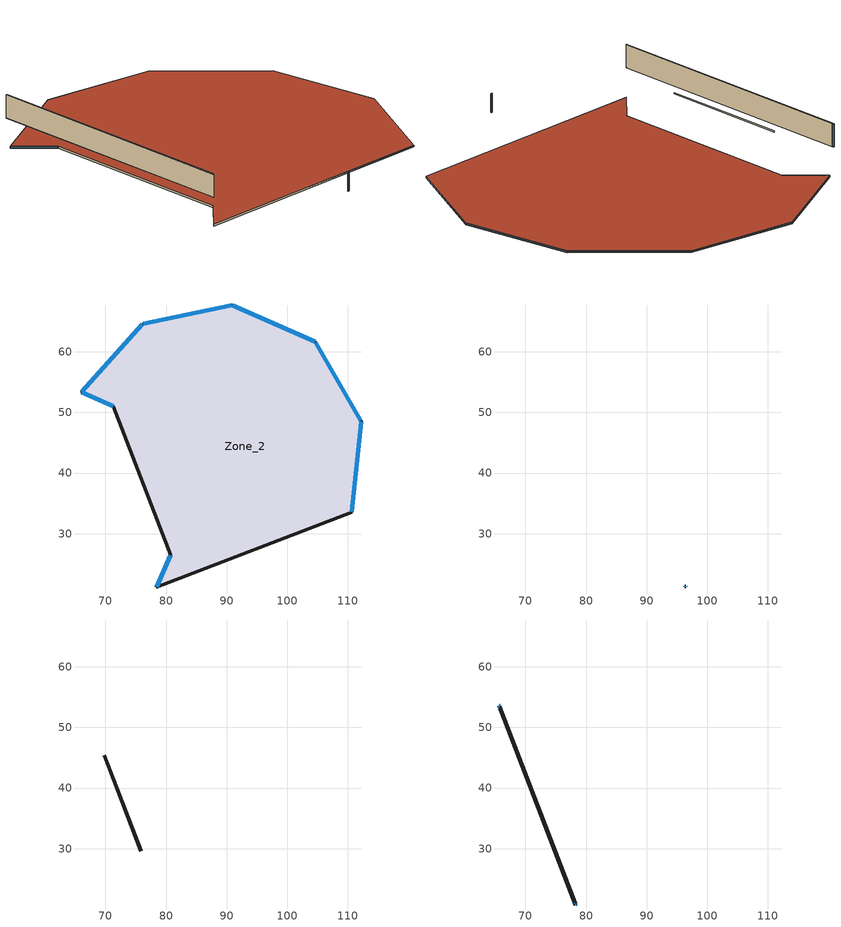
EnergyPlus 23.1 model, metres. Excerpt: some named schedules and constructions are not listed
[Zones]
Zone_2
 floor ground (Zone_2:f9UnderGroundSlabCF): 110.62,33.53 78.41,21.17 80.76,26.46 71.33,51.02 66.04,53.38 76.13,64.59 90.88,67.72 104.66,61.59 112.2,48.53 z0
 wall outside (90.1-2019 Nonresidential CZ 0 Exterior Wall (Mass)): 110.62,33.53 112.2,48.53 104.66,61.59 90.88,67.72 76.13,64.59 66.04,53.38 71.33,51.02 80.76,26.46 78.41,21.17 110.62,33.53 z0:0.25
 window (90.1-2019 Nonresidential CZ 0 Glazing (Operable)): 110.63,33.61 112.19,48.45 / 112.16,48.6 104.7,61.52 / 104.58,61.62 90.95,67.69 / 90.8,67.7 76.21,64.6 / 76.08,64.53 66.1,53.44 / 66.11,53.35 71.26,51.06 / 80.73,26.38 78.44,21.24 z0.08:0.17
 roof outside (300mmInsulation 200mmConcrete): 110.62,33.53 112.2,48.53 104.66,61.59 90.88,67.72 76.13,64.59 66.04,53.38 71.33,51.02 80.76,26.46 78.41,21.17 110.56,33.41 z0.25
Zone_3
 wall outside (90.1-2019 Nonresidential CZ 0 Exterior Wall (Mass)): 96.44,21.26 96.43,21.32 96.28,21.3 96.29,21.24 96.44,21.26 z1.45:3.93
 window (90.1-2019 Nonresidential CZ 0 Glazing (Operable)): 96.43,21.29 96.43,21.3 / 96.28,21.28 96.28,21.26 z1.47:3.91; 96.34,21.25 96.38,21.26 / 96.37,21.32 96.33,21.31 z1.5:3.88
Zone_0
 floor outside (90.1-2019 Nonresidential CZ 0 Exterior Floor (Mass)): 69.78,45.41 69.83,45.4 75.88,29.63 75.85,29.59 69.77,45.34 z3.5
 wall outside (90.1-2019 Nonresidential CZ 0 Exterior Wall (Mass)): 69.78,45.41 75.85,29.59 / 75.88,29.63 69.83,45.4 z3.5:3.65
 roof outside (300mmInsulation 200mmConcrete): 69.78,45.41 75.85,29.59 75.88,29.63 69.83,45.4 z3.65
Zone_1
 floor outside (90.1-2019 Nonresidential CZ 0 Exterior Floor (Mass)): 65.59,53.58 65.79,53.49 78.29,20.92 78.2,20.71 65.53,53.46 z4
 wall outside (90.1-2019 Nonresidential CZ 0 Exterior Wall (Mass)): 65.79,53.49 65.59,53.58 78.2,20.71 78.29,20.92 65.79,53.49 z4:7
 window (90.1-2019 Nonresidential CZ 0 Glazing (Operable)): 65.74,53.51 65.63,53.56 / 78.23,20.76 78.27,20.87 z4.05:6.95
 roof outside (300mmInsulation 200mmConcrete): 65.59,53.58 78.2,20.71 78.29,20.92 65.79,53.49 z7
[EnergyManagementSystem:Sensor] Output:Variable Index Key=Environment
Name | Output:Variable
OutdoorTemp | Site Outdoor Air Drybulb Temperature
OutdoorRelHumid | Site Outdoor Air Relative Humidity
[ZoneHVAC:IdealLoadsAirSystem] Maximum Heating Supply Air Temperature {C}=35; Minimum Cooling Supply Air Temperature {C}=12; Maximum Heating Supply Air Humidity Ratio {kgWater/kgDryAir}=0.01; Minimum Cooling Supply Air Humidity Ratio {kgWater/kgDryAir}=0.008; Heating Limit=LimitFlowRateAndCapacity; MaximumHeatingAirFlowRate [m3/s]=Autosize; MaximumSensibleHeatingCapacity [W]=Autosize; Cooling Limit=LimitFlowRateAndCapacity; MaximumCoolingAirFlowRate [m3/s]=Autosize; MaximumTotalCoolingCapacity [W]=Autosize; HeatingAvailabilitySchedule=Off; Dehumidification Control Type=Humidistat; Humidification Control Type=Humidistat; Demand Controlled Ventilation Type=OccupancySchedule; Outdoor Air Economizer Type=NoEconomizer; Heat Recovery Type=None; SensibleHeatRecoveryEffectiveness=0.7; LatentHeatRecoveryEffectiveness=0.65
Name | CoolingAvailabilitySchedule | Design Specification Outdoor Air Object
Zone_0 Ideal Loads Air | CoolAvail_Zone_0 | Zone_0MinFreshAir
Zone_1 Ideal Loads Air | CoolAvail_Zone_1 | Zone_1MinFreshAir
Zone_2 Ideal Loads Air | CoolAvail_Zone_2 | Zone_2MinFreshAir
Zone_3 Ideal Loads Air | CoolAvail_Zone_3 | Zone_3MinFreshAir
[Schedule:Constant]
Name | Value
Off | 0
AllOn | 1
[Schedule:Day:Hourly]
e875c2c1-33eb-4340-bac8-a56c702561a6: Fraction, 0, 0, 0, 0, 0, 0, 0, 0, 0, 1, 1, 1, 1, 1, 1, 1, 1, 1, 0, 0, 0, 0, 0, 0
c2e9812f-47fd-42f4-beb7-68dc887943cd: Fraction, 0.1, 0.1, 0.1, 0.1, 0.1, 0.1, 0.1, 0.2, 0.4, 0.6, 0.8, 0.8, 0.4, 0.6, 0.8, 0.8, 0.4, 0.2, 0.1, 0.1, 0.1, 0.1, 0.1, 0.1
eb98b5ec-109d-43df-a848-43bca8353e50: Fraction, 0, 0, 0, 0, 0, 0, 0, 0.6, 0.4, 0.4, 0.4, 0.4, 0.4, 0.4, 0.4, 0.4, 0.6, 0.6, 0, 0, 0, 0, 0, 0
6eae5fcb-f210-4554-b78a-d644e64b50cd: Temperature, 15.5556, 15.5556, 15.5556, 15.5556, 15.5556, 15.5556, 17.7778, 20, 21.1111, 21.1111, 21.1111, 21.1111, 21.1111, 21.1111, 21.1111, 21.1111, 21.1111, 21.1111, 21.1111, 21.1111, 21.1111, 15.5556, 15.5556, 15.5556
089cb1a9-872b-4d62-bde8-366e85460b60: Temperature, 15.5556, 15.5556, 15.5556, 15.5556, 15.5556, 15.5556, 15.5556, 15.5556, 15.5556, 15.5556, 15.5556, 15.5556, 15.5556, 15.5556, 15.5556, 15.5556, 15.5556, 15.5556, 15.5556, 15.5556, 15.5556, 15.5556, 15.5556, 15.5556
0abf24fc-20c7-45bb-90a8-b07ba7ab6a7e: Temperature, 29.4444, 29.4444, 29.4444, 29.4444, 29.4444, 29.4444, 27.7778, 25.5556, 23.8889, 23.8889, 23.8889, 23.8889, 23.8889, 23.8889, 23.8889, 23.8889, 23.8889, 23.8889, 23.8889, 23.8889, 23.8889, 29.4444, 29.4444, 29.4444
18258847-b270-4902-b840-7599321f034f: Temperature, 23.8889, 23.8889, 23.8889, 23.8889, 23.8889, 23.8889, 23.8889, 23.8889, 23.8889, 23.8889, 23.8889, 23.8889, 23.8889, 23.8889, 23.8889, 23.8889, 23.8889, 23.8889, 23.8889, 23.8889, 23.8889, 23.8889, 23.8889, 23.8889
8ecb2a26-3ff3-4cf1-a93f-636dbcdc540f: Fraction, 1, 1, 1, 1, 1, 1, 1, 1, 0, 0, 0, 0, 0, 1, 0, 0, 0, 0, 0, 0, 0, 0, 0, 0
b399c822-2b35-41c8-9359-269b5bb7010b: Fraction, 1, 1, 1, 1, 1, 1, 1, 1, 0, 0, 0, 0, 0, 0, 0, 0, 0, 0, 0, 0, 0, 0, 0, 0
76659e51-3fac-4940-b9c4-b982e6656c5b: Fraction, 1, 1, 1, 1, 1, 1, 1, 1, 0, 0, 0, 1, 1, 1, 1, 1, 0, 0, 0, 0, 0, 0, 0, 1
4ba7d29c-b4c0-437e-b367-c2b6201b5e01: Fraction, 1, 1, 1, 1, 1, 1, 1, 1, 0, 0, 0, 0, 0, 0, 0, 0, 0, 0, 0, 0, 0, 0, 0, 1
70fb917e-8a7d-4044-a18d-33868b0f17a0: Fraction, 1, 1, 1, 1, 1, 1, 1, 1, 0, 0, 0, 0, 1, 1, 1, 0, 0, 0, 0, 0, 0, 0, 0, 0
79dc6b95-e7f8-4f2f-abdc-ff367a693998: Fraction, 1, 1, 1, 1, 1, 1, 1, 1, 0, 0, 0, 0, 0, 0, 0, 0, 0, 0, 0, 0, 0, 0, 1, 1
143c7792-b7c2-4f70-bfb4-5c63fe20a216: Fraction, 1, 1, 1, 1, 1, 1, 1, 0, 0, 0, 0, 0, 1, 1, 1, 1, 0, 0, 0, 0, 0, 0, 0, 1
f53e71bd-d755-44b4-8696-ad8b92af1c6d: Fraction, 1, 1, 1, 1, 1, 1, 1, 1, 0, 0, 0, 0, 1, 1, 1, 1, 1, 0, 0, 0, 0, 0, 0, 0
bcedf63c-2d91-4f94-8b36-a6ce2d69d12f: Fraction, 1, 1, 1, 1, 1, 1, 1, 1, 0, 0, 0, 0, 1, 1, 1, 1, 1, 0, 0, 0, 0, 0, 0, 1
d92b4f03-2663-4402-82c1-c35821367bc0: Fraction, 1, 1, 1, 1, 1, 0, 0, 0, 0, 0, 1, 1, 1, 1, 0, 0, 0, 0, 0, 0, 0, 0, 1, 1
98486c47-aa3e-4f00-b0e0-7ba5e46353bf: Fraction, 1, 1, 1, 1, 1, 0, 0, 0, 0, 0, 0, 0, 0, 0, 0, 1, 1, 1, 1, 1, 1, 1, 1, 1
7dc42308-6401-4401-8948-f1ff0cd78a31: Fraction, 1, 1, 1, 1, 1, 1, 1, 0, 0, 0, 0, 0, 0, 0, 0, 0, 0, 0, 0, 0, 0, 0, 1, 1
bfc5b96b-beee-4471-83cc-7464df59ab41: Fraction, 1, 1, 1, 1, 1, 1, 1, 0, 0, 0, 0, 0, 0, 0, 0, 0, 0, 0, 0, 0, 0, 0, 0, 1
2b19e261-fb30-4066-9a35-187392fdd17b: Fraction, 1, 1, 1, 1, 1, 1, 1, 1, 1, 1, 1, 0, 0, 0, 0, 0, 0, 0, 0, 0, 1, 1, 1, 1
52b31b6d-f546-47d8-9dc5-30d4b2cc5ff4: Fraction, 1, 1, 1, 1, 1, 1, 0, 0, 0, 0, 0, 0, 0, 0, 0, 0, 0, 0, 0, 0, 0, 1, 1, 1
0ea9977e-4d35-439c-9f7a-2ba2be29dc5a: Fraction, 1, 1, 1, 1, 0, 0, 0, 0, 0, 0, 0, 0, 0, 0, 0, 0, 0, 0, 0, 0, 0, 1, 1, 1
c7017275-6b0b-47c6-aac7-b20d6c3330c9: Fraction, 1, 1, 1, 1, 1, 1, 1, 1, 1, 1, 1, 1, 1, 1, 0, 0, 0, 0, 0, 0, 1, 1, 1, 1
57318189-216a-4952-89c5-be6dabc5c878: Fraction, 1, 1, 1, 1, 1, 1, 0, 0, 0, 0, 0, 0, 0, 0, 0, 0, 0, 0, 0, 0, 0, 0, 1, 1
8f354860-a3a2-48a6-a614-7c38dffbb50e: Fraction, 0, 1, 1, 1, 1, 1, 1, 1, 0, 0, 0, 0, 0, 1, 0, 0, 0, 0, 1, 1, 1, 1, 1, 1
60f42af7-1cbe-4a3b-9dc5-51e0d22d5a71: Fraction, 1, 1, 1, 1, 1, 1, 0, 0, 0, 0, 0, 0, 1, 1, 0, 0, 1, 1, 1, 1, 1, 1, 1, 1
f4be01cc-e6ad-4aea-b0df-2c7439cf106e: Fraction, 1, 1, 1, 1, 1, 1, 1, 1, 0, 0, 0, 0, 0, 0, 0, 0, 0, 0, 0, 0, 0, 1, 1, 1
8bdd642f-507e-4ba5-9e50-679de93ce1b8: Fraction, 1, 1, 1, 0, 0, 0, 0, 0, 0, 0, 0, 0, 0, 0, 0, 0, 0, 0, 0, 0, 0, 0, 0, 0
52357404-c0a8-46b8-ae37-7c5e8775e482: Fraction, 1, 1, 1, 1, 1, 1, 1, 1, 0, 0, 0, 0, 1, 1, 1, 1, 0, 0, 0, 0, 0, 0, 0, 0
5baa62be-3cdf-4f3f-acaf-db0beba51666: Fraction, 0, 0, 0, 0, 0, 0, 0, 0, 1, 1, 1, 1, 1, 1, 1, 1, 0, 0, 0, 0, 0, 0, 0, 0
2ac06e16-5352-4f92-a7ab-eb16f6ac5ddb: Fraction, 0, 0, 0, 1, 1, 1, 1, 1, 0, 0, 0, 0, 0, 0, 0, 0, 0, 0, 0, 0, 0, 0, 0, 0
880d83a1-aab1-4a9f-8d41-5bdf49c5db96: Fraction, 0, 0, 0, 1, 1, 1, 1, 1, 0, 0, 0, 0, 0, 1, 1, 1, 0, 0, 0, 0, 0, 0, 0, 0
0210280e-596d-4581-be5c-15fe6e9eb960: Fraction, 0, 1, 1, 1, 1, 1, 1, 1, 0, 0, 0, 0, 0, 1, 1, 0, 0, 0, 0, 0, 0, 0, 0, 0
86b7c22c-e46d-4266-90cd-2c26b77010cc: Fraction, 0, 0, 0, 0, 1, 1, 1, 1, 0, 0, 0, 0, 0, 0, 0, 0, 0, 0, 0, 0, 0, 0, 0, 0
a97cf229-e5d7-4889-8d93-92ad80f3c247: Fraction, 1, 1, 1, 1, 1, 1, 1, 1, 1, 0, 1, 1, 1, 1, 1, 1, 1, 0, 0, 1, 1, 1, 1, 1
ead4fdce-096a-4d83-9250-a091b8de533d: Fraction, 1, 1, 1, 1, 1, 1, 1, 1, 0, 0, 0, 1, 1, 1, 1, 1, 0, 1, 1, 1, 1, 1, 1, 1
f9dd0d63-dd97-4727-a2b3-fa44fc83391e: Fraction, 0, 1, 1, 1, 1, 1, 1, 1, 0, 0, 0, 0, 1, 1, 1, 0, 0, 0, 0, 0, 0, 0, 0, 0
6f02c73c-c59f-470d-bfd0-a41895c2433f: Fraction, 0, 0, 0, 0, 0, 0, 0, 0, 0, 0, 0, 0, 1, 0, 0, 0, 0, 0, 0, 0, 0, 0, 0, 0
198309c2-44d9-4502-9f98-b535516b4930: Fraction, 0, 1, 1, 1, 1, 1, 1, 1, 0, 0, 0, 0, 0, 0, 0, 0, 0, 0, 0, 0, 0, 0, 0, 0
cca9beed-05ec-4fe5-aabd-7e12204447e3: Fraction, 0, 1, 0, 0, 1, 0, 0, 0, 0, 0, 0, 1, 1, 1, 1, 1, 1, 0, 0, 0, 0, 0, 0, 0
7430fa28-307c-4544-8519-3c6e9a795cca: Fraction, 0, 0, 0, 0, 0, 0, 0, 0, 0, 0, 0, 0, 1, 0, 1, 0, 0, 0, 0, 0, 0, 0, 0, 0
0f31d7a2-67d3-4bc0-8e18-e58f01d069bc: Fraction, 0, 0, 0, 0, 0, 0, 0, 0, 0, 0, 0, 1, 0, 0, 1, 1, 0, 0, 0, 0, 0, 0, 0, 1
4419dad9-56c9-45fa-8699-d725b3b5fc54: Fraction, 0, 0, 0, 1, 1, 1, 1, 1, 0, 0, 0, 1, 1, 1, 1, 0, 0, 0, 0, 0, 0, 1, 1, 0
02b6bd10-b87d-4fc4-9921-8110a06164b5: Fraction, 0, 1, 1, 1, 1, 1, 1, 1, 0, 0, 0, 1, 1, 1, 1, 1, 0, 0, 1, 0, 0, 1, 1, 1
c02c5c76-0a76-4bd0-8c95-10fcbd8386a2: Fraction, 1, 1, 1, 1, 1, 1, 1, 1, 0, 0, 0, 1, 1, 1, 1, 0, 0, 0, 0, 1, 0, 0, 1, 1
947530d4-f7d1-48c3-be04-ef7d640e0ad4: Fraction, 1, 1, 1, 1, 1, 1, 1, 1, 1, 1, 0, 0, 0, 0, 0, 0, 0, 0, 0, 1, 1, 1, 1, 1
8ba19289-bf8c-4acc-85d1-b25dfe3072cd: Fraction, 1, 1, 1, 1, 1, 1, 1, 1, 0, 0, 0, 1, 1, 1, 1, 1, 1, 0, 1, 1, 1, 1, 1, 1
463512d9-f2d4-47e0-a0ec-10fdad9b093d: Fraction, 1, 1, 0, 0, 1, 1, 0, 0, 0, 0, 0, 1, 0, 0, 1, 1, 0, 0, 0, 0, 0, 0, 0, 0
1000f36a-06e6-4cd8-b0de-09dc08dff9cd: Fraction, 0, 1, 1, 0, 1, 1, 0, 0, 0, 0, 0, 1, 1, 1, 1, 1, 1, 0, 0, 0, 0, 0, 0, 0
529a4f41-768c-47be-b1c7-949073593ec3: Fraction, 0, 0, 0, 0, 1, 1, 1, 1, 0, 0, 0, 1, 1, 1, 1, 1, 0, 0, 0, 0, 0, 0, 0, 0
43da1d52-7cb6-4c4e-9bf1-5322f6f57e46: Fraction, 1, 1, 1, 1, 1, 1, 1, 1, 0, 0, 0, 1, 1, 1, 1, 1, 0, 0, 0, 0, 0, 0, 0, 0
8619ca36-b9cd-4dae-bb55-6605a413c382: Fraction, 0, 0, 1, 1, 1, 1, 1, 0, 0, 0, 0, 1, 1, 1, 1, 1, 1, 0, 0, 0, 0, 0, 0, 0
58f05665-cc3a-43b9-a077-aef0964e2f2f: Fraction, 0, 0, 0, 0, 0, 0, 0, 0, 0, 0, 0, 0, 0, 1, 0, 0, 0, 0, 0, 0, 0, 0, 0, 0
31ade142-6e1c-42c5-b04e-1c46c2e8963e: Fraction, 0, 0, 0, 0, 0, 0, 0, 0, 0, 0, 0, 1, 1, 1, 0, 0, 0, 0, 0, 0, 0, 0, 0, 0
eaacb758-141c-427e-b0fd-b0f79a1faf01: Fraction, 0, 0, 0, 0, 0, 0, 0, 0, 0, 0, 0, 0, 1, 1, 1, 1, 0, 0, 0, 0, 0, 0, 0, 0
d57519db-e8a6-4a68-b785-5fa9fff0f005: Fraction, 0, 0, 0, 1, 1, 1, 1, 1, 0, 0, 0, 1, 1, 1, 1, 1, 0, 0, 0, 0, 0, 0, 0, 0
54a67b52-4c58-4e09-981e-7dad075478e9: Fraction, 1, 1, 1, 0, 1, 1, 1, 1, 0, 0, 0, 1, 1, 1, 1, 1, 1, 0, 0, 0, 0, 0, 0, 1
ee0a414a-8db6-49bd-9bc4-f6636ff0a52c: Fraction, 1, 1, 1, 1, 1, 1, 1, 1, 0, 0, 0, 1, 1, 1, 1, 1, 1, 0, 0, 0, 0, 0, 0, 1
786f0655-d505-429e-9d0a-f0901172dba4: Fraction, 1, 1, 1, 1, 0, 0, 0, 1, 0, 0, 1, 1, 1, 1, 1, 1, 1, 0, 0, 0, 0, 0, 0, 0
6d19eb37-88aa-4e59-ae98-d78378c5f4d4: Fraction, 1, 1, 1, 1, 0, 0, 0, 0, 0, 0, 0, 1, 1, 1, 1, 1, 1, 0, 0, 0, 0, 0, 0, 0
c27fd005-8f51-4a5d-acc2-82180becd912: Fraction, 0, 0, 0, 0, 0, 0, 0, 0, 0, 0, 0, 1, 1, 1, 1, 1, 0, 0, 0, 0, 0, 1, 1, 1
079f1141-e543-4501-8905-999e19a36cdd: Fraction, 1, 1, 1, 1, 1, 1, 1, 1, 1, 1, 0, 0, 0, 0, 1, 1, 0, 0, 0, 1, 1, 0, 1, 0
62291818-1599-4054-8af3-b0f6888ace38: Fraction, 0, 1, 1, 1, 1, 1, 1, 1, 1, 1, 1, 1, 0, 1, 0, 1, 1, 1, 1, 1, 1, 1, 1, 1
b2be88d7-bb13-4d28-b69a-41a47d09d843: Fraction, 1, 1, 1, 1, 1, 1, 1, 1, 0, 0, 0, 1, 0, 1, 1, 0, 0, 0, 0, 1, 0, 1, 1, 1
63b8096c-c989-4ed2-b6ba-e0561cdfc7f0: Fraction, 1, 1, 1, 1, 1, 1, 1, 1, 0, 0, 0, 1, 1, 1, 1, 1, 1, 1, 0, 0, 0, 0, 0, 0
cbbb285d-5efd-4a92-b639-a578fb568ab0: Fraction, 1, 0, 1, 1, 1, 0, 1, 1, 0, 0, 0, 1, 1, 1, 1, 1, 1, 0, 0, 0, 0, 0, 0, 0
72f09a11-df40-419b-aaf9-e3f7d39e227c: Fraction, 0, 0, 0, 0, 0, 1, 1, 0, 0, 0, 0, 0, 1, 1, 1, 1, 0, 0, 0, 0, 1, 1, 1, 0
4db62685-a46f-4de2-bdc0-9e32549c5a39: Fraction, 0, 1, 0, 1, 1, 1, 1, 1, 0, 0, 0, 1, 1, 1, 1, 1, 1, 0, 0, 0, 0, 0, 0, 0
cf36651e-2a8f-4b35-9663-58b6e173342b: Fraction, 0, 1, 1, 1, 1, 1, 0, 1, 0, 0, 0, 1, 1, 1, 1, 1, 1, 1, 0, 0, 0, 0, 0, 0
5943b8a6-86ca-40e7-811b-91f4e9ade3f1: Fraction, 0, 0, 0, 1, 1, 1, 1, 1, 0, 0, 0, 1, 1, 1, 1, 1, 1, 1, 0, 0, 0, 0, 0, 0
25917c02-7d74-4e8f-89f4-7796537bdd64: Fraction, 0, 0, 0, 0, 1, 1, 1, 1, 0, 0, 0, 1, 1, 1, 1, 1, 1, 1, 0, 0, 0, 0, 0, 0
05d1d326-4f8e-4f9b-8043-37fd2eafbe98: Fraction, 0, 0, 1, 1, 1, 1, 1, 1, 0, 0, 0, 1, 1, 1, 1, 1, 0, 1, 1, 1, 0, 1, 1, 1
fb5198e7-7fc3-4842-9efc-3c9d1a1ac53c: Fraction, 0, 0, 0, 0, 1, 1, 1, 1, 0, 0, 1, 1, 1, 1, 1, 1, 1, 0, 0, 0, 0, 0, 0, 0
bf83423a-b9be-4cdb-8cf8-e4290a98bce6: Fraction, 0, 0, 0, 0, 0, 1, 0, 0, 0, 1, 1, 1, 1, 1, 1, 1, 1, 1, 0, 0, 0, 0, 0, 0
dfcc0516-9e8e-4ac8-8b34-0fadbf45edb1: Fraction, 0, 0, 0, 1, 1, 1, 1, 0, 0, 0, 0, 1, 1, 1, 1, 1, 1, 1, 0, 0, 0, 0, 0, 0
204105bf-2b62-4631-91cb-06bdc38ae213: Fraction, 1, 1, 1, 0, 1, 0, 1, 1, 0, 0, 0, 0, 1, 1, 1, 1, 1, 0, 0, 0, 0, 0, 0, 0
8acac280-dbe8-4be0-ac10-f76bd10bb158: Fraction, 0, 0, 1, 1, 1, 1, 1, 1, 0, 1, 1, 1, 1, 1, 0, 1, 0, 0, 0, 1, 0, 0, 1, 1
d24a30de-ac4c-459f-8170-932f7e50ca7a: Fraction, 1, 1, 1, 1, 1, 1, 0, 1, 0, 1, 1, 1, 1, 1, 1, 1, 1, 1, 0, 0, 0, 0, 0, 0
eeae83a1-56dd-449e-90cc-797a96253f5a: Fraction, 0, 1, 1, 1, 1, 1, 0, 1, 0, 0, 0, 1, 1, 1, 0, 0, 0, 0, 0, 0, 0, 0, 0, 1
9852b9fa-0879-4767-92b7-3df52faeccf9: Fraction, 1, 1, 1, 1, 1, 1, 1, 1, 0, 1, 1, 1, 1, 1, 1, 0, 1, 0, 0, 1, 1, 1, 1, 1
27674787-4e01-4a9c-8f68-03cc1a67f5b9: Fraction, 1, 1, 1, 1, 1, 1, 1, 0, 0, 0, 0, 0, 1, 1, 1, 1, 0, 0, 0, 0, 0, 0, 1, 0
f4aec392-1a8f-4fb3-83fb-d6b0066e9ac4: Fraction, 0, 0, 1, 1, 1, 1, 1, 1, 0, 1, 1, 1, 1, 1, 1, 1, 1, 1, 1, 0, 0, 0, 0, 0
3bf71ce7-8ce1-400e-ada2-3b81700208ba: Fraction, 1, 1, 1, 1, 1, 1, 1, 1, 0, 0, 1, 1, 1, 0, 0, 0, 0, 0, 0, 1, 0, 1, 1, 1
60a98e27-9f37-4ce7-8022-2834baaf3a13: Fraction, 1, 1, 1, 1, 1, 1, 1, 1, 0, 0, 0, 1, 1, 1, 1, 1, 0, 0, 0, 0, 0, 1, 1, 1
3f5bf1b1-a0cf-4c00-a89f-b942c9a2d321: Fraction, 1, 1, 1, 1, 1, 1, 1, 1, 0, 1, 1, 0, 1, 1, 1, 0, 0, 0, 0, 1, 1, 1, 1, 1
023feb61-4db1-4128-b3ef-d9330d542f61: Fraction, 1, 1, 1, 1, 1, 1, 1, 1, 0, 0, 1, 1, 1, 1, 1, 1, 1, 1, 0, 0, 0, 0, 0, 0
4f96fda6-a5ed-41f5-8ef9-6a4ef1dcf5a1: Fraction, 0, 1, 1, 0, 1, 1, 1, 1, 0, 1, 1, 1, 1, 1, 1, 1, 0, 1, 1, 1, 1, 1, 1, 1
536911e1-3d70-412e-b2cd-c1a0401c0876: Fraction, 1, 1, 0, 1, 1, 1, 1, 1, 0, 0, 1, 1, 1, 0, 0, 0, 1, 1, 0, 1, 1, 1, 1, 1
7d3efad4-79d4-4f94-a6b8-9b972d4b0560: Fraction, 1, 1, 1, 1, 1, 1, 1, 1, 0, 0, 1, 1, 1, 1, 1, 0, 1, 1, 1, 1, 1, 1, 1, 1
b3017185-138e-48b8-983c-ecf6543ef537: Fraction, 1, 1, 1, 1, 1, 1, 1, 1, 1, 0, 1, 1, 1, 1, 1, 0, 1, 0, 0, 1, 1, 1, 1, 1
6324bd0c-0503-4e98-8142-b55505f82c27: Fraction, 1, 1, 1, 1, 1, 1, 1, 1, 1, 1, 1, 1, 1, 1, 0, 0, 0, 0, 0, 0, 0, 1, 1, 1
ea891e52-d62f-47b1-a409-2c89d55b46a0: Fraction, 1, 1, 1, 1, 0, 0, 0, 0, 0, 0, 1, 1, 1, 1, 1, 1, 1, 0, 0, 0, 0, 0, 0, 0
2a6d46a7-ac7f-4c2c-b670-876ae65c6c9d: Fraction, 0, 1, 1, 1, 1, 1, 1, 1, 0, 0, 0, 1, 1, 1, 1, 1, 1, 1, 0, 0, 0, 0, 0, 0
748b890f-cf5c-42a3-8cb9-66ed7f2ea2eb: Fraction, 0, 1, 0, 0, 1, 0, 1, 0, 0, 0, 1, 1, 1, 1, 1, 1, 1, 0, 0, 0, 0, 0, 0, 0
58d1e117-bfc7-4431-a48f-c4c8a0af3e49: Fraction, 0, 1, 1, 1, 1, 1, 1, 1, 0, 1, 1, 1, 1, 1, 1, 1, 1, 1, 0, 0, 0, 0, 0, 0
d4926abf-ddb8-40b0-a051-bdaa07f515a4: Fraction, 0, 0, 0, 0, 1, 0, 0, 0, 0, 1, 1, 1, 1, 1, 1, 1, 1, 1, 1, 0, 0, 0, 0, 0
7f210cee-6c8d-4e64-a4c9-7d7d2cb84e62: Fraction, 0, 0, 0, 0, 1, 1, 0, 1, 0, 0, 1, 1, 0, 1, 1, 1, 1, 1, 1, 1, 1, 1, 1, 1
8362c988-6891-46df-b454-b10e589c9437: Fraction, 1, 1, 1, 1, 1, 1, 1, 1, 0, 0, 0, 1, 1, 1, 1, 1, 1, 0, 0, 0, 0, 0, 0, 0
3a4346e1-9e3c-4a21-a075-53ec95232d95: Fraction, 0, 1, 1, 1, 1, 1, 1, 1, 0, 0, 1, 1, 1, 0, 0, 0, 0, 0, 0, 0, 0, 0, 0, 1
dee6ed66-0297-4db8-bbc5-f4d7b3310f00: Fraction, 1, 1, 1, 1, 1, 1, 1, 1, 0, 0, 1, 1, 1, 1, 1, 1, 1, 0, 1, 0, 0, 0, 0, 0
6128a2e4-e0b8-4bcb-b4fe-83e13a53e6e4: Fraction, 0, 0, 0, 0, 1, 1, 0, 0, 0, 0, 1, 1, 0, 0, 0, 1, 1, 0, 0, 1, 1, 1, 1, 1
7a53cf97-d37a-4d7c-816b-581c8003cdc8: Fraction, 1, 1, 1, 1, 1, 1, 1, 1, 0, 0, 0, 1, 1, 1, 1, 0, 0, 1, 1, 1, 1, 1, 1, 1
a90eb4ff-cdc2-48e1-9fde-195f9ee7a31e: Fraction, 1, 1, 1, 1, 1, 1, 1, 1, 0, 0, 0, 1, 1, 1, 1, 0, 1, 1, 0, 0, 0, 0, 0, 0
9d681396-031b-4486-afca-268e6e2559e7: Fraction, 0, 0, 0, 0, 1, 0, 0, 0, 0, 1, 0, 1, 1, 1, 0, 1, 1, 1, 1, 1, 1, 1, 1, 1
894b7712-27e0-4a98-9264-34554ea000a3: Fraction, 1, 1, 1, 1, 1, 1, 1, 1, 1, 0, 0, 1, 1, 1, 1, 1, 0, 0, 0, 0, 0, 0, 0, 0
50369de9-235f-4fe1-9f23-5331cadc59e7: Fraction, 1, 1, 1, 1, 1, 1, 1, 1, 0, 1, 1, 1, 1, 1, 1, 0, 0, 0, 0, 0, 0, 0, 0, 0
1b8b92fa-8e6e-40e5-bddc-78532c357e19: Fraction, 1, 1, 1, 0, 1, 1, 0, 1, 0, 0, 0, 1, 1, 1, 0, 0, 0, 0, 0, 0, 0, 0, 0, 0
d4c4f68f-95d8-4925-a1b2-5102e27bd939: Fraction, 0, 0, 0, 0, 0, 0, 0, 0, 1, 1, 1, 1, 1, 1, 1, 1, 1, 1, 1, 0, 0, 0, 0, 0
53445dcb-8b5e-40a5-b11e-68cd4582f700: Fraction, 0, 0, 0, 0, 1, 0, 1, 1, 1, 1, 1, 1, 1, 1, 1, 1, 1, 1, 0, 0, 0, 0, 0, 0
c321312f-af82-4b92-8276-d7af5e4bb4d2: Fraction, 0, 0, 0, 0, 0, 1, 1, 1, 1, 1, 1, 1, 1, 1, 1, 1, 1, 1, 1, 0, 0, 0, 0, 0
d6bbeb79-3417-4ed6-a762-396c3f5cc6de: Fraction, 0, 0, 0, 0, 1, 0, 1, 0, 0, 1, 1, 1, 1, 1, 1, 1, 1, 1, 1, 0, 0, 0, 0, 0
631fd89c-2452-43d0-a6b9-93f111bb79fd: Fraction, 0, 0, 0, 0, 1, 1, 1, 1, 0, 1, 1, 1, 1, 1, 1, 1, 1, 1, 1, 0, 0, 0, 0, 0
8caef1f5-11c2-452c-acfd-853208c5a801: Fraction, 0, 0, 0, 0, 0, 0, 0, 0, 1, 1, 1, 1, 1, 1, 0, 0, 0, 0, 0, 1, 0, 0, 0, 0
cc49442c-c657-42c8-a084-1547db9f9e73: Fraction, 0, 1, 0, 0, 1, 0, 1, 1, 0, 1, 1, 1, 1, 0, 1, 0, 0, 0, 0, 0, 0, 0, 0, 1
4c64e28d-0094-44f4-9fa3-300710e88007: Fraction, 1, 0, 1, 1, 1, 1, 1, 0, 0, 1, 1, 1, 0, 0, 1, 1, 1, 0, 0, 0, 0, 0, 0, 0
cd5ecb13-d41e-4f4f-9646-50a5d22fb11c: Fraction, 1, 1, 0, 1, 1, 1, 1, 1, 0, 1, 1, 1, 1, 1, 1, 0, 0, 0, 0, 0, 0, 0, 0, 0
0aa08d16-9aa8-40aa-a153-6278b555a82b: Fraction, 0, 1, 1, 1, 1, 1, 1, 1, 0, 1, 1, 1, 0, 1, 1, 1, 0, 1, 0, 1, 1, 0, 1, 0
5e4ff5be-4356-4bd5-b1af-f152f057de31: Fraction, 1, 1, 1, 1, 1, 1, 1, 1, 0, 0, 0, 0, 1, 0, 0, 0, 0, 0, 0, 0, 0, 0, 1, 0
8bf89bdf-a7e5-41d7-82f0-d3c2fc17365a: Fraction, 1, 1, 0, 1, 1, 1, 1, 1, 0, 1, 1, 1, 1, 1, 1, 1, 1, 1, 0, 0, 0, 0, 0, 0
f13f411c-aad6-4f55-80ef-b1cf2eba037c: Fraction, 0, 0, 0, 0, 0, 0, 0, 0, 0, 1, 1, 0, 0, 1, 1, 0, 0, 0, 0, 0, 0, 1, 1, 1
10440e29-e7ae-497e-95f3-f5cc69fe2158: Fraction, 1, 1, 1, 1, 1, 1, 0, 0, 0, 0, 1, 1, 1, 1, 1, 1, 1, 1, 0, 0, 0, 0, 0, 0
70825f18-8da8-4332-bfc3-61e7c4e8bcef: Fraction, 0, 0, 0, 0, 0, 0, 0, 0, 0, 0, 1, 1, 1, 1, 1, 1, 1, 1, 0, 0, 0, 0, 0, 0
ebb8d8fd-a22c-4c5d-a91b-31ce929eb153: Fraction, 0, 0, 0, 1, 1, 1, 0, 0, 0, 0, 0, 0, 1, 1, 0, 0, 1, 1, 0, 0, 0, 1, 1, 1
6b25a50d-094c-469d-b80d-c6a8ea416ac8: Fraction, 1, 1, 1, 1, 1, 1, 1, 1, 0, 1, 1, 1, 0, 0, 0, 0, 0, 0, 0, 0, 0, 0, 0, 1
2b352f4b-e984-40d6-ae9a-2bf5f0325712: Fraction, 1, 1, 1, 1, 1, 1, 1, 1, 1, 0, 0, 0, 1, 1, 1, 1, 0, 0, 0, 0, 0, 0, 1, 1
1f277815-b324-4bdf-976c-63d88435b103: Fraction, 1, 1, 1, 1, 1, 1, 1, 1, 0, 0, 1, 1, 1, 1, 1, 1, 1, 0, 0, 0, 0, 0, 0, 0
d38de27b-5759-4dd6-b130-8a65cc0d0b34: Fraction, 1, 1, 1, 1, 1, 1, 1, 1, 0, 0, 1, 1, 1, 1, 0, 0, 1, 1, 1, 1, 1, 1, 1, 1
b0e9f9b7-4c5b-4d97-a31b-b53532c38bff: Fraction, 1, 1, 1, 1, 1, 1, 1, 1, 0, 0, 1, 1, 1, 1, 0, 0, 0, 1, 1, 1, 1, 1, 1, 1
c9914130-7cfe-4e92-9420-da6ccb4db2f6: Fraction, 0, 0, 0, 0, 1, 1, 1, 1, 0, 0, 0, 0, 0, 0, 0, 0, 0, 0, 0, 0, 0, 0, 1, 1
4906e5ae-555a-4ff6-a132-27554564a622: Fraction, 1, 1, 1, 1, 1, 1, 1, 1, 1, 1, 1, 1, 1, 1, 1, 1, 1, 1, 1, 0, 0, 0, 0, 0
814b1460-05a7-4571-9f5b-5794d0246fd9: Fraction, 0, 0, 0, 0, 0, 0, 0, 0, 0, 0, 1, 1, 1, 1, 1, 0, 0, 0, 0, 0, 0, 1, 1, 1
b0dc3d93-46ea-41f4-aa24-8a965c15ce1f: Fraction, 1, 1, 1, 1, 1, 1, 1, 1, 1, 0, 0, 0, 1, 1, 1, 1, 1, 0, 0, 0, 0, 0, 0, 0
5af2f805-82c7-43fc-8dd3-1b42b836d54b: Fraction, 0, 1, 0, 0, 0, 1, 1, 1, 0, 0, 1, 1, 1, 0, 0, 0, 0, 0, 0, 0, 0, 0, 0, 0
2e9f385f-b478-42b2-a209-0a331a2531e2: Fraction, 1, 1, 1, 1, 1, 1, 1, 1, 1, 0, 0, 0, 0, 0, 0, 0, 1, 1, 0, 0, 0, 0, 0, 0
0495d0c4-daec-40e3-9889-4ca2e40b1d25: Fraction, 0, 0, 0, 1, 1, 0, 0, 0, 0, 1, 1, 1, 0, 0, 0, 0, 0, 0, 0, 0, 0, 0, 0, 0
b898e911-62eb-4985-a691-ea239a2e464c: Fraction, 0, 0, 0, 0, 0, 0, 0, 0, 0, 1, 1, 1, 0, 0, 0, 0, 0, 0, 0, 0, 1, 1, 1, 1
25c2dcdc-aabc-4973-8de1-c87c2de89162: Fraction, 1, 1, 1, 1, 1, 1, 1, 1, 0, 0, 1, 1, 1, 1, 1, 1, 1, 1, 1, 0, 0, 0, 0, 0
7cd136eb-bf5f-4108-982e-a2b3ab30cde7: Fraction, 0, 1, 1, 1, 1, 1, 0, 0, 0, 1, 1, 1, 1, 1, 1, 1, 1, 0, 0, 0, 0, 0, 0, 0
7315c269-b73a-4148-9bc9-9f9317e5b685: Fraction, 0, 1, 1, 1, 1, 1, 1, 1, 1, 0, 0, 1, 1, 1, 1, 1, 0, 0, 0, 0, 0, 0, 0, 0
23e991df-45f4-4f2b-9be5-e7b8c7b83747: Fraction, 0, 0, 0, 0, 0, 0, 0, 0, 0, 0, 0, 0, 1, 1, 1, 1, 0, 0, 0, 0, 0, 0, 0, 1
99a00282-6511-43f3-8b91-c92e3f13ba23: Fraction, 0, 0, 0, 0, 0, 0, 0, 0, 0, 0, 0, 0, 1, 1, 1, 1, 1, 1, 0, 0, 0, 0, 0, 0
c5369cfa-7195-4d5b-bd2c-1cb4d8dc9592: Fraction, 0, 0, 1, 1, 1, 1, 1, 1, 0, 0, 0, 0, 0, 0, 0, 0, 0, 0, 0, 0, 0, 0, 0, 0
12f53f07-37a2-404b-8a28-81478e5ccb32: Fraction, 0, 0, 0, 0, 0, 0, 0, 0, 0, 0, 0, 0, 0, 0, 0, 0, 0, 0, 0, 0, 0, 0, 1, 1
e4912256-f856-4b95-9ec3-b357888480df: Fraction, 0, 0, 0, 1, 1, 1, 1, 1, 1, 0, 0, 0, 0, 0, 0, 0, 1, 0, 0, 0, 0, 0, 0, 0
441c1b87-6cea-4e2e-ba0a-bdb1020c76bb: Fraction, 0, 0, 0, 1, 1, 1, 1, 1, 0, 0, 1, 1, 1, 1, 1, 1, 1, 0, 0, 0, 0, 0, 0, 0
63a3800c-bf60-4e8d-8452-6b231187ce6f: Fraction, 0, 1, 1, 1, 1, 1, 1, 0, 0, 0, 1, 1, 1, 1, 1, 1, 1, 1, 0, 0, 0, 0, 0, 0
745d47ee-c77c-45b5-a2a7-823e7f2a4ab6: Fraction, 0, 0, 0, 0, 0, 0, 0, 0, 0, 1, 1, 1, 1, 1, 1, 1, 0, 0, 0, 0, 0, 0, 0, 0
40d50ca9-3782-4449-adfa-2f6e521f8d91: Fraction, 0, 1, 1, 1, 1, 1, 1, 1, 1, 1, 1, 0, 1, 1, 1, 1, 1, 1, 0, 0, 0, 0, 0, 0
fe66b8cc-e3e2-425e-8956-1f26876aa03a: Fraction, 0, 1, 0, 1, 0, 0, 0, 1, 0, 0, 1, 1, 1, 1, 1, 1, 1, 1, 1, 0, 1, 1, 0, 0
599e50be-4555-4e09-aff9-d54fd4e0a67b: Fraction, 0, 0, 0, 0, 0, 0, 0, 0, 0, 0, 1, 1, 1, 1, 1, 1, 1, 1, 1, 1, 0, 0, 0, 0
c940b301-ee39-41e6-b2e2-1253d852ec64: Fraction, 0, 0, 0, 0, 0, 0, 0, 0, 1, 1, 1, 1, 1, 1, 1, 1, 1, 0, 0, 0, 0, 0, 0, 0
463e369d-b001-41b7-9d9f-73a952bb424d: Fraction, 0, 0, 0, 0, 0, 0, 0, 0, 0, 0, 1, 0, 0, 1, 1, 1, 1, 1, 1, 0, 0, 0, 0, 0
678007d0-2433-4829-b8fc-c79107d567ff: Fraction, 0, 0, 0, 1, 1, 0, 0, 0, 0, 1, 1, 1, 1, 0, 0, 0, 0, 0, 0, 0, 0, 0, 1, 0
bd83c2fe-0c8b-4794-a646-184c2e96c114: Fraction, 0, 1, 1, 1, 1, 0, 1, 1, 0, 0, 0, 0, 1, 1, 1, 1, 1, 1, 1, 0, 0, 0, 0, 0
81a7b80a-b525-4f95-a5d1-ae813a02a8ec: Fraction, 0, 1, 0, 0, 1, 0, 1, 0, 0, 1, 1, 1, 1, 1, 1, 1, 1, 1, 1, 1, 0, 0, 0, 0
ea3bd5ad-cd3a-4ebd-be58-d11099f06043: Fraction, 0, 0, 0, 0, 0, 0, 0, 0, 0, 1, 1, 1, 1, 1, 1, 1, 1, 1, 1, 1, 1, 0, 0, 0
a2190c1e-c73e-4fa8-8efa-437addf6b621: Fraction, 0, 0, 0, 0, 0, 0, 0, 0, 1, 1, 1, 1, 1, 1, 1, 1, 1, 1, 1, 1, 1, 0, 0, 0
e735ea68-4cca-4d67-aa8c-6265e6c148f8: Fraction, 0, 0, 0, 0, 0, 0, 0, 1, 0, 1, 0, 0, 1, 1, 1, 0, 0, 1, 0, 0, 0, 0, 0, 0
38dc4a35-5bf2-4f9c-aeb2-4f9cd783f81b: Fraction, 0, 0, 0, 1, 1, 1, 1, 0, 0, 0, 0, 1, 1, 1, 1, 1, 1, 0, 0, 0, 0, 0, 0, 0
d611a459-3856-4468-9eff-61dbf3672373: Fraction, 0, 1, 0, 0, 0, 0, 0, 0, 0, 1, 1, 1, 1, 1, 1, 1, 1, 1, 1, 0, 1, 0, 0, 0
0deb313c-f5ab-430e-b7b1-378a792ea283: Fraction, 0, 0, 0, 0, 0, 0, 0, 0, 0, 0, 0, 1, 1, 1, 1, 1, 1, 0, 1, 1, 1, 1, 1, 0
5648da94-bb44-4bdf-a082-e6fcc9ac5851: Fraction, 0, 1, 1, 0, 1, 0, 0, 1, 0, 0, 0, 1, 1, 1, 0, 0, 1, 0, 0, 1, 1, 1, 1, 0
6cabc89e-e142-45f1-909b-10cda463c0a6: Fraction, 1, 1, 1, 1, 1, 1, 1, 1, 0, 0, 0, 1, 1, 1, 1, 1, 1, 1, 0, 0, 0, 0, 1, 1
dae2f7ee-f59d-4f7d-b613-0dffa61537d0: Fraction, 0, 1, 0, 0, 1, 1, 1, 1, 0, 0, 1, 1, 1, 0, 0, 0, 0, 1, 0, 1, 1, 0, 1, 1
b7d746cb-ed27-4e4b-a5ac-1b00b9f491b0: Fraction, 1, 1, 1, 1, 0, 0, 0, 0, 0, 0, 0, 1, 1, 0, 1, 1, 1, 1, 1, 0, 0, 0, 0, 0
5277de57-b44d-4d70-b99e-eb47c3a70f91: Fraction, 0, 0, 0, 0, 1, 1, 1, 1, 1, 0, 1, 1, 1, 0, 1, 1, 1, 0, 0, 0, 0, 0, 0, 0
e42e5b70-d2fe-447e-970e-f0cdc623a63d: Fraction, 0, 1, 1, 1, 1, 1, 1, 1, 0, 0, 0, 1, 1, 1, 1, 1, 0, 0, 0, 0, 0, 0, 0, 0
30579b4b-82ca-41aa-9f31-39fd3669bb80: Fraction, 0, 0, 0, 0, 0, 0, 0, 0, 0, 0, 0, 1, 1, 0, 1, 1, 1, 1, 0, 0, 0, 0, 0, 0
3fb0ade6-2737-41c7-a7f6-e90010e2078c: Fraction, 0, 0, 0, 0, 0, 0, 0, 0, 0, 1, 0, 1, 1, 1, 1, 1, 1, 1, 0, 0, 0, 0, 0, 0
0e0bead8-73bc-4909-b821-2f1fb1772c7b: Fraction, 0, 0, 0, 0, 0, 0, 0, 0, 0, 0, 1, 1, 1, 0, 1, 1, 1, 1, 0, 0, 0, 0, 0, 0
ecdec030-c35a-4d4d-bea6-5c57ccc5e802: Fraction, 0, 0, 0, 0, 0, 0, 1, 1, 1, 0, 1, 0, 0, 0, 0, 0, 0, 0, 0, 1, 0, 0, 0, 0
a42f650c-1e6f-4ceb-9c8a-4904966cc986: Fraction, 1, 0, 0, 0, 1, 0, 0, 0, 0, 0, 1, 1, 0, 1, 1, 1, 1, 0, 0, 0, 0, 0, 0, 0
373ac9bc-4b5c-4d3a-84bb-4366eb1b8ba7: Fraction, 0, 0, 0, 0, 0, 0, 0, 0, 0, 1, 1, 1, 0, 0, 1, 1, 1, 1, 0, 0, 0, 0, 0, 0
c06272da-2d92-471a-b978-93004b6b8e93: Fraction, 0, 0, 0, 0, 0, 0, 0, 0, 0, 1, 1, 1, 1, 1, 1, 1, 1, 1, 1, 0, 0, 0, 0, 0
db5a3d01-3e79-43ee-9c6f-4ef3669160c1: Fraction, 0, 0, 0, 0, 0, 0, 0, 0, 0, 1, 1, 1, 0, 0, 1, 1, 1, 0, 0, 0, 0, 0, 0, 0
33dc5af5-b6b1-4e71-9559-8877d983bca7: Fraction, 0, 0, 0, 0, 1, 0, 0, 0, 0, 0, 1, 1, 1, 1, 1, 1, 1, 1, 0, 0, 0, 0, 1, 0
c4895985-52ef-4258-b2f6-aac81403b098: Fraction, 0, 1, 1, 1, 1, 1, 1, 0, 0, 0, 1, 1, 1, 0, 0, 0, 0, 0, 1, 1, 1, 1, 1, 1
b914accb-2de1-4b1f-8b8c-89f42880e819: Fraction, 1, 1, 1, 1, 1, 1, 0, 0, 0, 0, 1, 1, 1, 0, 1, 1, 1, 1, 0, 0, 0, 0, 0, 0
e1e0e316-80b2-4fa0-800b-b7edf0fbfbba: Fraction, 0, 1, 1, 1, 1, 1, 1, 1, 0, 0, 0, 0, 0, 0, 1, 1, 0, 0, 0, 0, 0, 0, 0, 0
c85c386e-5ecc-48d3-9a07-70ef81df425e: Fraction, 1, 0, 1, 1, 1, 1, 1, 1, 0, 0, 1, 1, 1, 1, 1, 1, 1, 1, 1, 1, 1, 1, 1, 1
9a771ad4-5058-478f-8b7d-a8fae7a781a4: Fraction, 1, 1, 1, 1, 1, 1, 1, 1, 1, 1, 0, 0, 1, 0, 0, 0, 0, 0, 0, 0, 0, 0, 0, 1
5758085d-7d96-424d-b059-94531d79211d: Fraction, 1, 1, 1, 1, 1, 1, 1, 1, 0, 0, 0, 0, 0, 0, 1, 1, 0, 0, 0, 0, 1, 0, 0, 1
c5915a63-edce-4d60-aa14-cd28b8d5091b: Fraction, 1, 1, 1, 1, 1, 1, 1, 1, 0, 0, 0, 0, 0, 0, 1, 1, 0, 0, 0, 0, 0, 0, 0, 0
d8e7df54-e833-4ca1-940a-a0ae8284e647: Fraction, 0, 1, 0, 1, 1, 1, 1, 1, 0, 0, 0, 1, 1, 1, 0, 0, 0, 0, 0, 0, 0, 0, 0, 0
8e7f9f1d-fab0-4723-a8c6-7d0a57d78508: Fraction, 0, 1, 1, 1, 1, 1, 1, 1, 1, 0, 0, 1, 1, 1, 1, 1, 1, 0, 0, 0, 0, 0, 0, 0
313de061-496a-4730-ba9a-d02a3dd9e7f1: Fraction, 0, 0, 0, 1, 1, 1, 1, 1, 0, 0, 0, 1, 1, 1, 1, 1, 1, 1, 1, 0, 0, 0, 0, 0
91d2dc90-b64d-46f3-9b10-9044b95a7f60: Fraction, 0, 0, 0, 1, 1, 1, 1, 1, 0, 0, 1, 1, 1, 0, 1, 1, 1, 0, 1, 1, 1, 1, 1, 1
205f0c1c-9f44-4718-9d0e-a74d7f9e5f27: Fraction, 1, 0, 1, 1, 1, 1, 1, 1, 0, 0, 0, 0, 1, 0, 1, 0, 0, 0, 0, 0, 0, 0, 0, 0
253cf745-012e-42b9-928b-f8b3d6fbe36e: Fraction, 0, 0, 0, 0, 0, 0, 0, 0, 0, 0, 0, 0, 0, 1, 1, 1, 0, 0, 0, 0, 0, 0, 0, 0
a8181454-5dce-40d7-82a9-af08e766234e: Fraction, 0, 0, 0, 0, 1, 0, 0, 0, 0, 0, 0, 1, 1, 1, 1, 1, 1, 0, 0, 0, 0, 0, 0, 0
8c956232-e4dc-49d7-b8d0-f074548a07a7: Fraction, 0, 0, 0, 0, 1, 0, 0, 0, 0, 1, 1, 0, 0, 1, 1, 1, 1, 1, 1, 1, 1, 1, 1, 1
7b4b3315-ee8b-43b6-a6e5-e2317d7b3efe: Fraction, 1, 1, 1, 1, 1, 1, 1, 1, 1, 0, 0, 1, 0, 1, 1, 1, 1, 1, 1, 0, 0, 0, 0, 1
962ebe7c-a4ba-4b78-b434-09c9adb6f13c: Fraction, 1, 1, 1, 1, 1, 1, 1, 1, 0, 0, 0, 0, 0, 0, 1, 1, 1, 0, 0, 0, 0, 0, 0, 0
5410385c-bf57-4a41-a144-61d240d238fa: Fraction, 0, 0, 1, 0, 0, 0, 0, 1, 0, 0, 0, 0, 0, 1, 1, 1, 1, 0, 0, 0, 0, 0, 1, 0
d2eab641-6d35-4860-afce-fcaf39027106: Fraction, 0, 0, 1, 1, 1, 1, 1, 1, 0, 0, 0, 1, 1, 1, 1, 1, 1, 1, 0, 0, 0, 0, 0, 0
1ed1afb1-6599-4ffa-8dc8-04a0d64c6f64: Fraction, 0, 0, 1, 1, 1, 1, 1, 1, 0, 0, 1, 1, 1, 1, 1, 1, 1, 1, 1, 0, 0, 0, 0, 0
2f0bb8dd-db4a-4c77-97dc-5f9471df7fe4: Fraction, 0, 0, 1, 1, 1, 1, 1, 1, 0, 1, 1, 1, 1, 1, 1, 1, 1, 1, 0, 0, 0, 0, 0, 0
a8ac26c4-dba3-4abb-8b33-a8e5e5b03454: Fraction, 0, 0, 1, 1, 1, 1, 1, 1, 0, 0, 1, 1, 1, 1, 1, 1, 1, 1, 0, 0, 0, 0, 0, 0
7be78479-ff11-426d-8e18-eaeb6675221b: Fraction, 0, 0, 1, 1, 1, 1, 1, 1, 0, 1, 0, 1, 1, 1, 1, 1, 1, 1, 0, 0, 0, 0, 0, 0
3aa50b60-50ab-4218-b88f-b89037687485: Fraction, 0, 0, 0, 0, 0, 0, 0, 0, 0, 0, 0, 1, 1, 1, 1, 1, 1, 1, 0, 0, 0, 0, 0, 0
729573d7-71c6-42c8-85f7-d8f8c66a5f79: Fraction, 0, 0, 0, 0, 0, 0, 0, 0, 0, 1, 1, 1, 1, 1, 1, 1, 1, 0, 0, 0, 0, 0, 0, 0
55ffbee4-36a9-40ee-b144-f3d2a00a9fde: Fraction, 0, 1, 1, 1, 1, 1, 1, 1, 1, 1, 1, 1, 0, 0, 0, 1, 1, 0, 0, 0, 0, 0, 0, 0
e1a53635-60b4-4e36-80af-d065e693d477: Fraction, 0, 1, 0, 1, 1, 1, 1, 1, 1, 0, 0, 0, 1, 1, 1, 1, 1, 0, 0, 0, 0, 0, 0, 1
9a3a935a-9c1c-4528-8cc8-2667def32f9a: Fraction, 0, 0, 0, 1, 1, 1, 0, 1, 0, 0, 0, 1, 0, 0, 0, 0, 0, 0, 0, 0, 0, 0, 0, 0
d1732a7a-fb4b-42c6-878c-2b35c6f4980d: Fraction, 1, 1, 1, 1, 1, 1, 1, 1, 0, 0, 0, 1, 1, 0, 0, 0, 0, 0, 0, 0, 0, 0, 0, 0
0a69de83-bd5d-4a74-8246-13b15a4b0cfb: Fraction, 0, 0, 0, 0, 0, 0, 1, 1, 0, 0, 0, 0, 1, 1, 1, 0, 0, 0, 0, 0, 0, 0, 0, 0
6abc8a6d-c662-4788-b6b7-6a6616f811e2: Fraction, 0, 0, 1, 1, 1, 1, 1, 1, 0, 0, 0, 0, 1, 1, 1, 1, 0, 0, 0, 0, 0, 0, 0, 0
c28d1bba-9465-4f9c-b296-44268426ea0f: Fraction, 0, 0, 0, 1, 1, 1, 0, 0, 0, 0, 0, 1, 1, 1, 1, 1, 1, 1, 0, 0, 0, 0, 0, 0
67d71b99-c821-4acc-bc7a-bc6246bd0e2b: Fraction, 0, 0, 0, 1, 1, 1, 0, 0, 0, 0, 1, 1, 1, 1, 1, 1, 1, 1, 1, 0, 0, 0, 0, 0
71c97cb7-e273-40b2-9e1c-144dbd923768: Fraction, 0, 0, 0, 0, 0, 1, 1, 0, 0, 0, 0, 0, 0, 0, 0, 0, 0, 0, 0, 0, 0, 0, 0, 0
21affc29-7ab3-41b3-b42e-2d37b08c8da9: Fraction, 0, 0, 0, 0, 0, 0, 0, 0, 0, 0, 0, 0, 1, 0, 1, 1, 1, 1, 0, 0, 0, 0, 0, 0
5d1ae596-6fe0-462f-a339-2f0c49455dfd: Fraction, 0, 0, 0, 0, 0, 1, 1, 1, 0, 0, 0, 1, 1, 1, 1, 1, 0, 0, 0, 0, 0, 0, 0, 0
69811291-cee2-42bd-b3bd-5b3a234062bc: Fraction, 0, 0, 0, 0, 0, 0, 0, 0, 0, 1, 0, 1, 1, 1, 0, 1, 0, 0, 0, 0, 0, 0, 0, 0
cc943845-d0fe-46b2-8c5d-c7e3a76ff0d2: Fraction, 0, 0, 0, 0, 1, 0, 1, 0, 0, 0, 1, 1, 1, 0, 1, 1, 1, 0, 0, 0, 1, 1, 1, 1
fa30e01b-d4d0-4bb7-a377-3024abf91a56: Fraction, 1, 1, 0, 0, 1, 1, 1, 1, 0, 0, 0, 0, 0, 0, 0, 0, 0, 0, 0, 0, 0, 0, 0, 0
da9e7bd8-a89b-4064-94f5-0efb33491ba0: Fraction, 0, 0, 0, 0, 0, 1, 0, 1, 0, 0, 0, 1, 1, 1, 1, 1, 0, 0, 0, 1, 1, 1, 1, 1
0a3895de-69a7-4514-9b67-42fa552cac32: Fraction, 1, 1, 1, 0, 0, 1, 1, 1, 0, 0, 0, 0, 0, 0, 0, 0, 0, 0, 0, 0, 0, 0, 0, 0
81a00060-12b1-415b-b1f9-0f7ce80d72ed: Fraction, 0, 0, 0, 0, 1, 0, 1, 1, 1, 0, 0, 0, 1, 0, 0, 0, 0, 0, 0, 0, 0, 0, 0, 0
2a7a2b98-608b-4690-b69a-f2c2f149ff63: Fraction, 0, 0, 0, 1, 0, 0, 0, 0, 0, 0, 0, 1, 1, 0, 1, 1, 0, 1, 0, 0, 0, 0, 0, 0
9f186de5-a8dc-4650-805f-9b0edc247df3: Fraction, 0, 0, 0, 0, 0, 0, 0, 0, 0, 0, 0, 1, 1, 0, 0, 0, 0, 0, 0, 0, 0, 0, 0, 1
97e73292-5a45-4099-82d8-824e58995640: Fraction, 1, 0, 1, 1, 1, 1, 1, 1, 0, 0, 0, 1, 1, 1, 1, 1, 0, 0, 0, 0, 0, 0, 0, 0
401532a3-8b7c-4704-8aef-dcceb36d64ad: Fraction, 0, 1, 1, 1, 1, 1, 1, 1, 0, 0, 1, 0, 0, 0, 1, 0, 0, 0, 0, 0, 1, 1, 1, 1
5cb7395c-fcef-4571-a543-5b796eb39944: Fraction, 1, 1, 1, 0, 1, 0, 0, 0, 0, 0, 0, 0, 1, 1, 1, 1, 0, 1, 0, 0, 0, 0, 0, 0
9ce8e33e-d735-48db-924c-0174fc76069a: Fraction, 0, 0, 0, 0, 0, 0, 1, 1, 0, 0, 0, 1, 1, 0, 0, 0, 0, 0, 0, 0, 0, 0, 0, 0
5e2c68a2-6f1b-423d-bbf2-5cef8123ea5a: Fraction, 0, 1, 1, 1, 1, 1, 0, 1, 1, 1, 1, 0, 0, 0, 0, 0, 0, 0, 0, 0, 0, 0, 0, 0
0621227c-66cc-45e5-aece-b37653807551: Fraction, 0, 0, 0, 1, 0, 1, 1, 0, 0, 0, 0, 1, 0, 1, 1, 1, 1, 1, 1, 0, 0, 0, 0, 0
ff3acdec-37f2-45c6-85fd-2ff265618324: Fraction, 0, 0, 0, 1, 1, 1, 0, 0, 0, 0, 0, 0, 1, 1, 1, 1, 0, 0, 0, 0, 0, 0, 0, 0
0b8b4870-b335-4004-9302-43ab00e85f77: Fraction, 0, 1, 1, 1, 1, 0, 1, 1, 0, 0, 0, 1, 1, 1, 1, 1, 1, 1, 1, 0, 0, 0, 0, 0
f5cff9c3-9cb6-4d21-b0a2-521715a778e0: Fraction, 0, 0, 0, 0, 0, 0, 0, 0, 0, 0, 1, 1, 1, 1, 1, 1, 1, 1, 1, 0, 0, 0, 0, 0
fb360f1d-1823-45a2-bec9-4da86d11935a: Fraction, 0, 0, 1, 1, 1, 0, 0, 1, 0, 0, 1, 1, 1, 1, 1, 1, 1, 1, 1, 1, 0, 0, 0, 0
da625b02-a9c4-459f-a18f-62084f959522: Fraction, 0, 0, 0, 0, 0, 0, 0, 1, 0, 0, 1, 1, 1, 1, 1, 1, 0, 1, 1, 1, 1, 1, 0, 0
3e43f765-ece3-4354-b36b-4d738d818671: Fraction, 0, 0, 0, 0, 0, 0, 0, 0, 0, 1, 0, 1, 1, 1, 0, 0, 0, 0, 0, 0, 0, 0, 1, 1
68f0d907-c38a-41d8-af41-5f4412cd3a2c: Fraction, 1, 1, 1, 1, 1, 1, 1, 1, 1, 0, 1, 0, 0, 1, 0, 0, 0, 0, 0, 1, 0, 0, 0, 1
f04d1e02-34c5-4b4c-bbac-031785cbb3be: Fraction, 1, 1, 1, 1, 1, 1, 1, 1, 0, 0, 0, 1, 1, 1, 0, 0, 1, 1, 0, 0, 0, 0, 0, 1
7ae5b10f-e66a-47a6-8b98-97e29cedfe1a: Fraction, 0, 0, 0, 0, 0, 0, 0, 0, 0, 0, 1, 0, 1, 1, 1, 0, 0, 0, 0, 0, 0, 0, 0, 0
4f76f4fb-25f6-4c94-b8da-23bdc58b9d97: Fraction, 0, 1, 1, 1, 1, 1, 1, 1, 1, 0, 1, 1, 1, 1, 1, 0, 0, 0, 0, 1, 0, 1, 1, 1
f2fe324c-73c1-44bd-a33f-47fdb0fb5570: Fraction, 0, 0, 0, 0, 1, 1, 1, 1, 1, 1, 1, 0, 0, 0, 0, 0, 0, 0, 1, 0, 0, 0, 0, 0
2ff54544-6c3b-4cd7-9579-59e01e9f9fc0: Fraction, 0, 1, 0, 0, 1, 0, 0, 1, 0, 0, 1, 1, 1, 0, 0, 1, 0, 0, 0, 0, 0, 0, 0, 0
524e99be-5b03-43ee-a7de-44d49b4768ec: Fraction, 0, 0, 0, 0, 1, 1, 1, 1, 0, 0, 1, 1, 0, 0, 0, 0, 0, 0, 0, 0, 0, 0, 0, 0
dc9078a6-2e07-4c31-8f71-e30944197cc5: Fraction, 0, 0, 0, 0, 0, 1, 0, 0, 0, 1, 0, 1, 1, 1, 1, 1, 0, 0, 0, 0, 0, 0, 0, 1
ee4cd676-8d7b-436b-a3a8-fa33b34f4938: Fraction, 1, 1, 1, 1, 1, 1, 1, 1, 0, 1, 1, 1, 1, 1, 1, 1, 0, 0, 0, 0, 0, 0, 0, 0
e22271ff-212b-4592-8e84-b178b208ff7e: Fraction, 0, 0, 0, 0, 0, 0, 0, 0, 0, 1, 1, 1, 1, 1, 1, 0, 0, 0, 0, 0, 0, 0, 0, 0
f068b3fe-246b-44cd-ab99-797ca46f9e7b: Fraction, 0, 1, 0, 0, 1, 1, 1, 1, 0, 1, 1, 1, 1, 1, 1, 1, 1, 1, 0, 0, 0, 0, 0, 0
e91941c5-07a0-45e3-b790-2450eaf5c88c: Fraction, 0, 0, 1, 1, 1, 1, 1, 1, 0, 0, 0, 0, 0, 1, 0, 1, 1, 0, 0, 0, 0, 0, 0, 0
76d8651e-de21-427d-b835-3f72a3de0f45: Fraction, 0, 0, 1, 1, 1, 1, 1, 1, 1, 1, 0, 0, 0, 0, 0, 0, 0, 0, 0, 0, 1, 0, 0, 0
cb262c82-55de-4443-9809-e9ed129f0490: Fraction, 1, 1, 1, 1, 1, 0, 0, 0, 0, 0, 0, 1, 1, 1, 1, 1, 1, 0, 0, 0, 0, 0, 0, 0
8f28c6b0-7a7e-4a13-a6bf-cc2100a18865: Fraction, 0, 1, 1, 1, 1, 1, 1, 0, 0, 0, 0, 0, 0, 0, 0, 0, 1, 1, 1, 1, 1, 1, 1, 1
d0d24e36-0486-49b2-8aa7-9b4a3e8193f1: Fraction, 0, 1, 0, 0, 1, 0, 0, 0, 0, 0, 0, 0, 1, 0, 0, 0, 0, 0, 0, 0, 0, 0, 0, 0
92692186-2f7f-4d47-890e-6b92332f1f8b: Fraction, 0, 1, 1, 1, 1, 1, 1, 1, 1, 1, 0, 0, 0, 0, 0, 1, 1, 0, 0, 0, 0, 0, 0, 0
adbe388b-5265-4435-8fb8-9c1409357593: Fraction, 1, 1, 1, 0, 1, 1, 1, 1, 0, 0, 1, 1, 1, 1, 1, 1, 1, 1, 0, 0, 0, 0, 0, 0
b7d54bdb-6fd5-4be0-81e5-f27381500a62: Fraction, 0, 1, 0, 0, 0, 0, 0, 0, 0, 0, 1, 0, 0, 0, 1, 1, 1, 1, 1, 0, 0, 0, 0, 1
